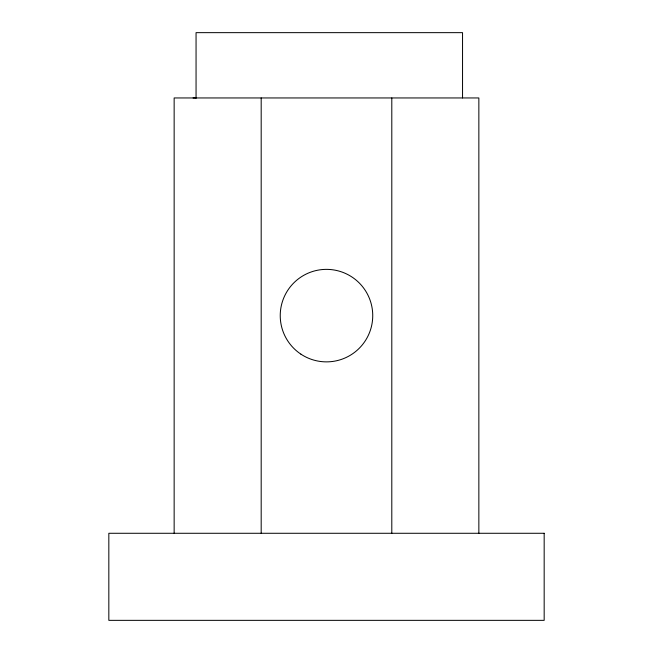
<?xml version="1.0" encoding="UTF-8"?>
<svg xmlns="http://www.w3.org/2000/svg" width="653" height="653" viewBox="0 0 653 653"><rect width="100%" height="100%" fill="white"/><g stroke="black" fill="none" stroke-linecap="round" stroke-linejoin="round"><path stroke-width="0.98" d="M193.076 97.95L196.316 97.95M478.853 533.281L478.853 97.95L174.147 97.95L174.147 533.281M462.544 97.95L462.544 32.65L196.055 32.65L196.055 97.86M391.8 97.95L391.8 533.281M261.184 97.95L261.184 533.281M544.169 533.281L108.831 533.281L108.831 620.35L544.169 620.35L544.169 533.281M300.894 354.146A46.257 46.257 0 0 0 372.651 318.517A46.257 46.257 0 0 0 305.922 274.187A46.257 46.257 0 0 0 300.894 354.146"/></g></svg>
